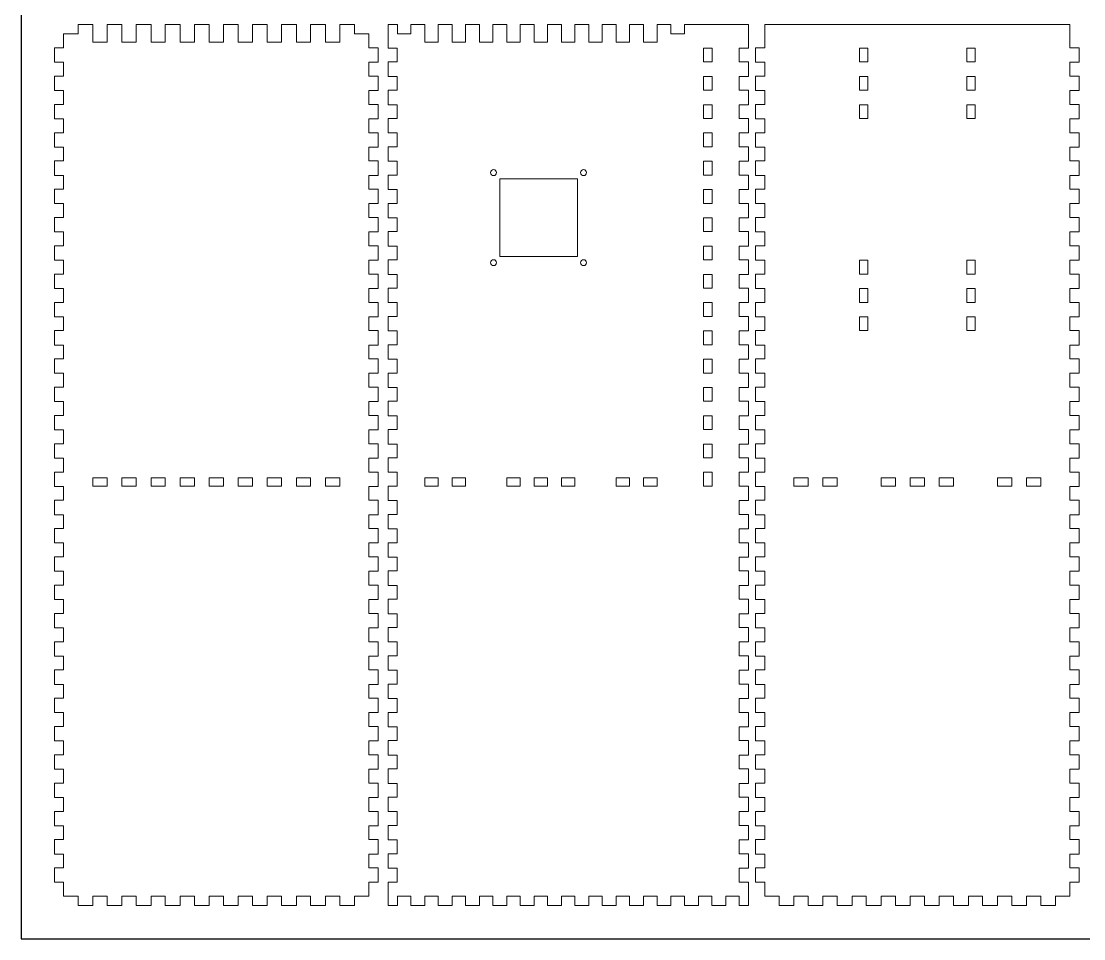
# Model space of a CAD drawing. Header units: millimetres. Extents: x 0 to 1500, y 0 to 1200.
# Drawn here: x 0 to 752, y 0 to 649 of the extents above; entities that cross this region are included whole.
import ezdxf

# ---------------------------------------------------------------- set-up
doc = ezdxf.new("R2010")
doc.units = ezdxf.units.MM
doc.layers.get('0').update_dxf_attribs({"true_color": 0xffffff})
doc.layers.add('cut', color=1, linetype='Continuous', lineweight=20, true_color=0xff0000)

msp = doc.modelspace()

# ---------------------------------------------------------------- linework, layer by layer
for p, q in [((0, 1200), (0, 0)), ((0, 0), (1500, 0))]:
    msp.add_line(p, q)
at = {"layer": 'cut'}
for p, q in [((30, 630.1), (30, 640)), ((30, 640), (40.19, 640)), ((40.19, 640), (40.19, 646.5)), ((40.19, 646.5), (50.67, 646.5)), ((50.67, 646.5), (50.67, 634)), ((60.76, 634), (60.76, 646.5)), ((60.76, 646.5), (71.24, 646.5)), ((71.24, 646.5), (71.24, 634)), ((81.33, 634), (81.33, 646.5)), ((81.33, 646.5), (91.81, 646.5)), ((91.81, 646.5), (91.81, 634)), ((101.9, 634), (101.9, 646.5)), ((101.9, 646.5), (112.39, 646.5)), ((112.39, 646.5), (112.39, 634)), ((122.47, 634), (122.47, 646.5)), ((122.47, 646.5), (132.96, 646.5)), ((132.96, 646.5), (132.96, 634)), ((143.04, 634), (143.04, 646.5)), ((143.04, 646.5), (153.53, 646.5)), ((153.53, 646.5), (153.53, 634)), ((163.61, 634), (163.61, 646.5)), ((163.61, 646.5), (174.1, 646.5)), ((174.1, 646.5), (174.1, 634)), ((184.19, 634), (184.19, 646.5)), ((184.19, 646.5), (194.67, 646.5)), ((194.67, 646.5), (194.67, 634)), ((204.76, 634), (204.76, 646.5)), ((204.76, 646.5), (215.24, 646.5)), ((215.24, 646.5), (215.24, 634)), ((225.33, 634), (225.33, 646.5)), ((225.33, 646.5), (235.81, 646.5)), ((235.81, 646.5), (235.81, 640)), ((246, 640), (235.81, 640)), ((246, 630.1), (246, 640)), ((259.5, 629.9), (259.5, 646.5)), ((259.5, 646.5), (266.1, 646.5)), ((266.1, 646.5), (266.1, 640)), ((266.1, 640), (275.58, 640)), ((275.58, 640), (275.58, 646.5)), ((275.58, 646.5), (285.46, 646.5)), ((285.46, 646.5), (285.46, 634)), ((294.94, 634), (294.94, 646.5)), ((294.94, 646.5), (304.82, 646.5)), ((304.82, 646.5), (304.82, 634)), ((314.3, 634), (314.3, 646.5)), ((314.3, 646.5), (324.18, 646.5)), ((324.18, 646.5), (324.18, 634)), ((333.66, 634), (333.66, 646.5)), ((333.66, 646.5), (343.54, 646.5)), ((343.54, 646.5), (343.54, 634)), ((353.02, 634), (353.02, 646.5)), ((353.02, 646.5), (362.9, 646.5)), ((362.9, 646.5), (362.9, 634)), ((372.38, 634), (372.38, 646.5)), ((372.38, 646.5), (382.26, 646.5)), ((382.26, 646.5), (382.26, 634)), ((391.74, 634), (391.74, 646.5)), ((391.74, 646.5), (401.62, 646.5)), ((401.62, 646.5), (401.62, 634)), ((411.1, 634), (411.1, 646.5)), ((411.1, 646.5), (420.98, 646.5)), ((420.98, 646.5), (420.98, 634)), ((430.46, 634), (430.46, 646.5)), ((430.46, 646.5), (440.34, 646.5)), ((440.34, 646.5), (440.34, 634)), ((449.82, 634), (449.82, 646.5)), ((449.82, 646.5), (459.7, 646.5)), ((459.7, 646.5), (459.7, 640)), ((459.7, 640), (469.18, 640)), ((469.18, 640), (469.18, 646.5)), ((514.5, 646.5), (469.18, 646.5)), ((514.5, 629.9), (514.5, 646.5)), ((526, 646.5), (742, 646.5)), ((526, 640), (526, 646.5)), ((526, 630.1), (526, 640)), ((742, 640), (742, 646.5)), ((742, 630.1), (742, 640)), ((50.67, 634), (60.76, 634)), ((71.24, 634), (81.33, 634)), ((91.81, 634), (101.9, 634)), ((112.39, 634), (122.47, 634)), ((132.96, 634), (143.04, 634)), ((153.53, 634), (163.61, 634)), ((174.1, 634), (184.19, 634)), ((194.67, 634), (204.76, 634)), ((215.24, 634), (225.33, 634)), ((285.46, 634), (294.94, 634)), ((304.82, 634), (314.3, 634)), ((324.18, 634), (333.66, 634)), ((343.54, 634), (353.02, 634)), ((362.9, 634), (372.38, 634)), ((382.26, 634), (391.74, 634)), ((401.62, 634), (411.1, 634)), ((420.98, 634), (430.46, 634)), ((440.34, 634), (449.82, 634)), ((30, 630.1), (23.5, 630.1)), ((23.5, 619.9), (23.5, 630.1)), ((252.5, 630.1), (246, 630.1)), ((252.5, 619.9), (252.5, 630.1)), ((266, 629.9), (259.5, 629.9)), ((266, 620.1), (266, 629.9)), ((482.74, 620.1), (482.74, 629.9)), ((482.74, 629.9), (488.74, 629.9)), ((488.74, 620.1), (488.74, 629.9)), ((508, 620.1), (508, 629.9)), ((508, 629.9), (514.5, 629.9)), ((519.5, 619.9), (519.5, 630.1)), ((519.5, 630.1), (526, 630.1)), ((593, 620.1), (593, 629.9)), ((593, 629.9), (599, 629.9)), ((599, 620.1), (599, 629.9)), ((669, 620.1), (669, 629.9)), ((675, 629.9), (669, 629.9)), ((675, 620.1), (675, 629.9)), ((748.5, 630.1), (742, 630.1)), ((748.5, 619.9), (748.5, 630.1)), ((30, 619.9), (23.5, 619.9)), ((30, 610.1), (30, 619.9)), ((246, 610.1), (246, 619.9)), ((246, 619.9), (252.5, 619.9)), ((259.5, 609.9), (259.5, 620.1)), ((259.5, 620.1), (266, 620.1)), ((488.74, 620.1), (482.74, 620.1)), ((514.5, 620.1), (508, 620.1)), ((514.5, 609.9), (514.5, 620.1)), ((526, 619.9), (519.5, 619.9)), ((526, 610.1), (526, 619.9)), ((599, 620.1), (593, 620.1)), ((669, 620.1), (675, 620.1)), ((742, 610.1), (742, 619.9)), ((742, 619.9), (748.5, 619.9)), ((23.5, 599.9), (23.5, 610.1)), ((23.5, 610.1), (30, 610.1)), ((252.5, 610.1), (246, 610.1)), ((252.5, 599.9), (252.5, 610.1)), ((266, 609.9), (259.5, 609.9)), ((266, 600.1), (266, 609.9)), ((482.74, 600.1), (482.74, 609.9)), ((482.74, 609.9), (488.74, 609.9)), ((488.74, 600.1), (488.74, 609.9)), ((508, 600.1), (508, 609.9)), ((508, 609.9), (514.5, 609.9)), ((519.5, 599.9), (519.5, 610.1)), ((519.5, 610.1), (526, 610.1)), ((593, 600.1), (593, 609.9)), ((593, 609.9), (599, 609.9)), ((599, 600.1), (599, 609.9)), ((669, 600.1), (669, 609.9)), ((675, 609.9), (669, 609.9)), ((675, 600.1), (675, 609.9)), ((748.5, 610.1), (742, 610.1)), ((748.5, 599.9), (748.5, 610.1)), ((30, 599.9), (23.5, 599.9)), ((30, 590.1), (30, 599.9)), ((246, 590.1), (246, 599.9)), ((246, 599.9), (252.5, 599.9)), ((259.5, 589.9), (259.5, 600.1)), ((259.5, 600.1), (266, 600.1)), ((488.74, 600.1), (482.74, 600.1)), ((514.5, 600.1), (508, 600.1)), ((514.5, 589.9), (514.5, 600.1)), ((526, 599.9), (519.5, 599.9)), ((526, 590.1), (526, 599.9)), ((599, 600.1), (593, 600.1)), ((669, 600.1), (675, 600.1)), ((742, 590.1), (742, 599.9)), ((742, 599.9), (748.5, 599.9)), ((23.5, 579.9), (23.5, 590.1)), ((23.5, 590.1), (30, 590.1)), ((252.5, 590.1), (246, 590.1)), ((252.5, 579.9), (252.5, 590.1)), ((266, 589.9), (259.5, 589.9)), ((266, 580.1), (266, 589.9)), ((482.74, 580.1), (482.74, 589.9)), ((482.74, 589.9), (488.74, 589.9)), ((488.74, 580.1), (488.74, 589.9)), ((508, 580.1), (508, 589.9)), ((508, 589.9), (514.5, 589.9)), ((519.5, 579.9), (519.5, 590.1)), ((519.5, 590.1), (526, 590.1)), ((593, 580.1), (593, 589.9)), ((593, 589.9), (599, 589.9)), ((599, 580.1), (599, 589.9)), ((669, 580.1), (669, 589.9)), ((675, 589.9), (669, 589.9)), ((675, 580.1), (675, 589.9)), ((748.5, 590.1), (742, 590.1)), ((748.5, 579.9), (748.5, 590.1)), ((30, 579.9), (23.5, 579.9)), ((30, 570.1), (30, 579.9)), ((246, 570.1), (246, 579.9)), ((246, 579.9), (252.5, 579.9)), ((259.5, 569.9), (259.5, 580.1)), ((259.5, 580.1), (266, 580.1)), ((488.74, 580.1), (482.74, 580.1)), ((514.5, 580.1), (508, 580.1)), ((514.5, 569.9), (514.5, 580.1)), ((526, 579.9), (519.5, 579.9)), ((526, 570.1), (526, 579.9)), ((599, 580.1), (593, 580.1)), ((669, 580.1), (675, 580.1)), ((742, 570.1), (742, 579.9)), ((742, 579.9), (748.5, 579.9)), ((23.5, 559.9), (23.5, 570.1)), ((23.5, 570.1), (30, 570.1)), ((252.5, 570.1), (246, 570.1)), ((252.5, 559.9), (252.5, 570.1)), ((266, 569.9), (259.5, 569.9)), ((266, 560.1), (266, 569.9)), ((482.74, 560.1), (482.74, 569.9)), ((482.74, 569.9), (488.74, 569.9)), ((488.74, 560.1), (488.74, 569.9)), ((508, 560.1), (508, 569.9)), ((508, 569.9), (514.5, 569.9)), ((519.5, 559.9), (519.5, 570.1)), ((519.5, 570.1), (526, 570.1)), ((748.5, 570.1), (742, 570.1)), ((748.5, 559.9), (748.5, 570.1)), ((30, 559.9), (23.5, 559.9)), ((30, 550.1), (30, 559.9)), ((246, 550.1), (246, 559.9)), ((246, 559.9), (252.5, 559.9)), ((259.5, 549.9), (259.5, 560.1)), ((259.5, 560.1), (266, 560.1)), ((488.74, 560.1), (482.74, 560.1)), ((514.5, 560.1), (508, 560.1)), ((514.5, 549.9), (514.5, 560.1)), ((526, 559.9), (519.5, 559.9)), ((526, 550.1), (526, 559.9)), ((742, 550.1), (742, 559.9)), ((742, 559.9), (748.5, 559.9)), ((23.5, 539.9), (23.5, 550.1)), ((23.5, 550.1), (30, 550.1)), ((252.5, 550.1), (246, 550.1)), ((252.5, 539.9), (252.5, 550.1)), ((266, 549.9), (259.5, 549.9)), ((266, 540.1), (266, 549.9)), ((482.74, 540.1), (482.74, 549.9)), ((482.74, 549.9), (488.74, 549.9)), ((488.74, 540.1), (488.74, 549.9)), ((508, 540.1), (508, 549.9)), ((508, 549.9), (514.5, 549.9)), ((519.5, 539.9), (519.5, 550.1)), ((519.5, 550.1), (526, 550.1)), ((748.5, 550.1), (742, 550.1)), ((748.5, 539.9), (748.5, 550.1)), ((30, 539.9), (23.5, 539.9)), ((30, 530.1), (30, 539.9)), ((246, 530.1), (246, 539.9)), ((246, 539.9), (252.5, 539.9)), ((259.5, 529.9), (259.5, 540.1)), ((259.5, 540.1), (266, 540.1)), ((393.5, 537.5), (338.5, 537.5)), ((338.5, 537.5), (338.5, 482.5)), ((393.5, 537.5), (338.5, 537.5)), ((338.5, 537.5), (338.5, 482.5)), ((393.5, 482.5), (393.5, 537.5)), ((393.5, 482.5), (393.5, 537.5)), ((488.74, 540.1), (482.74, 540.1)), ((514.5, 540.1), (508, 540.1)), ((514.5, 529.9), (514.5, 540.1)), ((526, 539.9), (519.5, 539.9)), ((526, 530.1), (526, 539.9)), ((742, 530.1), (742, 539.9)), ((742, 539.9), (748.5, 539.9)), ((23.5, 519.9), (23.5, 530.1)), ((23.5, 530.1), (30, 530.1)), ((252.5, 530.1), (246, 530.1)), ((252.5, 519.9), (252.5, 530.1)), ((266, 529.9), (259.5, 529.9)), ((266, 520.1), (266, 529.9)), ((482.74, 520.1), (482.74, 529.9)), ((482.74, 529.9), (488.74, 529.9)), ((488.74, 520.1), (488.74, 529.9)), ((508, 520.1), (508, 529.9)), ((508, 529.9), (514.5, 529.9)), ((519.5, 519.9), (519.5, 530.1)), ((519.5, 530.1), (526, 530.1)), ((748.5, 530.1), (742, 530.1)), ((748.5, 519.9), (748.5, 530.1)), ((30, 519.9), (23.5, 519.9)), ((30, 510.1), (30, 519.9)), ((246, 510.1), (246, 519.9)), ((246, 519.9), (252.5, 519.9)), ((259.5, 509.9), (259.5, 520.1)), ((259.5, 520.1), (266, 520.1)), ((488.74, 520.1), (482.74, 520.1)), ((514.5, 520.1), (508, 520.1)), ((514.5, 509.9), (514.5, 520.1)), ((526, 519.9), (519.5, 519.9)), ((526, 510.1), (526, 519.9)), ((742, 510.1), (742, 519.9)), ((742, 519.9), (748.5, 519.9)), ((23.5, 499.9), (23.5, 510.1)), ((23.5, 510.1), (30, 510.1)), ((252.5, 510.1), (246, 510.1)), ((252.5, 499.9), (252.5, 510.1)), ((266, 509.9), (259.5, 509.9)), ((266, 500.1), (266, 509.9)), ((482.74, 500.1), (482.74, 509.9)), ((482.74, 509.9), (488.74, 509.9)), ((488.74, 500.1), (488.74, 509.9)), ((508, 500.1), (508, 509.9)), ((508, 509.9), (514.5, 509.9)), ((519.5, 499.9), (519.5, 510.1)), ((519.5, 510.1), (526, 510.1)), ((748.5, 510.1), (742, 510.1)), ((748.5, 499.9), (748.5, 510.1)), ((30, 499.9), (23.5, 499.9)), ((30, 490.1), (30, 499.9)), ((246, 490.1), (246, 499.9)), ((246, 499.9), (252.5, 499.9)), ((259.5, 489.9), (259.5, 500.1)), ((259.5, 500.1), (266, 500.1)), ((488.74, 500.1), (482.74, 500.1)), ((514.5, 500.1), (508, 500.1)), ((514.5, 489.9), (514.5, 500.1)), ((526, 499.9), (519.5, 499.9)), ((526, 490.1), (526, 499.9)), ((742, 490.1), (742, 499.9)), ((742, 499.9), (748.5, 499.9)), ((23.5, 479.9), (23.5, 490.1)), ((23.5, 490.1), (30, 490.1)), ((252.5, 490.1), (246, 490.1)), ((252.5, 479.9), (252.5, 490.1)), ((266, 489.9), (259.5, 489.9)), ((266, 480.1), (266, 489.9)), ((482.74, 480.1), (482.74, 489.9)), ((482.74, 489.9), (488.74, 489.9)), ((488.74, 480.1), (488.74, 489.9)), ((508, 480.1), (508, 489.9)), ((508, 489.9), (514.5, 489.9)), ((519.5, 479.9), (519.5, 490.1)), ((519.5, 490.1), (526, 490.1)), ((748.5, 490.1), (742, 490.1)), ((748.5, 479.9), (748.5, 490.1)), ((338.5, 482.5), (393.5, 482.5)), ((338.5, 482.5), (393.5, 482.5)), ((30, 479.9), (23.5, 479.9)), ((30, 470.1), (30, 479.9)), ((246, 470.1), (246, 479.9)), ((246, 479.9), (252.5, 479.9)), ((259.5, 469.9), (259.5, 480.1)), ((259.5, 480.1), (266, 480.1)), ((488.74, 480.1), (482.74, 480.1)), ((514.5, 480.1), (508, 480.1)), ((514.5, 469.9), (514.5, 480.1)), ((526, 479.9), (519.5, 479.9)), ((526, 470.1), (526, 479.9)), ((593, 470.1), (593, 479.9)), ((593, 479.9), (599, 479.9)), ((599, 470.1), (599, 479.9)), ((669, 470.1), (669, 479.9)), ((675, 479.9), (669, 479.9)), ((675, 470.1), (675, 479.9)), ((742, 470.1), (742, 479.9)), ((742, 479.9), (748.5, 479.9)), ((23.5, 459.9), (23.5, 470.1)), ((23.5, 470.1), (30, 470.1)), ((252.5, 470.1), (246, 470.1)), ((252.5, 459.9), (252.5, 470.1)), ((266, 469.9), (259.5, 469.9)), ((266, 460.1), (266, 469.9)), ((482.74, 460.1), (482.74, 469.9)), ((482.74, 469.9), (488.74, 469.9)), ((488.74, 460.1), (488.74, 469.9)), ((508, 460.1), (508, 469.9)), ((508, 469.9), (514.5, 469.9)), ((519.5, 459.9), (519.5, 470.1)), ((519.5, 470.1), (526, 470.1)), ((599, 470.1), (593, 470.1)), ((669, 470.1), (675, 470.1)), ((748.5, 470.1), (742, 470.1)), ((748.5, 459.9), (748.5, 470.1)), ((30, 459.9), (23.5, 459.9)), ((30, 450.1), (30, 459.9)), ((246, 450.1), (246, 459.9)), ((246, 459.9), (252.5, 459.9)), ((259.5, 449.9), (259.5, 460.1)), ((259.5, 460.1), (266, 460.1)), ((488.74, 460.1), (482.74, 460.1)), ((514.5, 460.1), (508, 460.1)), ((514.5, 449.9), (514.5, 460.1)), ((526, 459.9), (519.5, 459.9)), ((526, 450.1), (526, 459.9)), ((593, 450.1), (593, 459.9)), ((593, 459.9), (599, 459.9)), ((599, 450.1), (599, 459.9)), ((669, 450.1), (669, 459.9)), ((675, 459.9), (669, 459.9)), ((675, 450.1), (675, 459.9)), ((742, 450.1), (742, 459.9)), ((742, 459.9), (748.5, 459.9)), ((23.5, 439.9), (23.5, 450.1)), ((23.5, 450.1), (30, 450.1)), ((252.5, 450.1), (246, 450.1)), ((252.5, 439.9), (252.5, 450.1)), ((266, 449.9), (259.5, 449.9)), ((266, 440.1), (266, 449.9)), ((482.74, 440.1), (482.74, 449.9)), ((482.74, 449.9), (488.74, 449.9)), ((488.74, 440.1), (488.74, 449.9)), ((508, 440.1), (508, 449.9)), ((508, 449.9), (514.5, 449.9)), ((519.5, 439.9), (519.5, 450.1)), ((519.5, 450.1), (526, 450.1)), ((599, 450.1), (593, 450.1)), ((669, 450.1), (675, 450.1)), ((748.5, 450.1), (742, 450.1)), ((748.5, 439.9), (748.5, 450.1)), ((30, 439.9), (23.5, 439.9)), ((30, 430.1), (30, 439.9)), ((246, 430.1), (246, 439.9)), ((246, 439.9), (252.5, 439.9)), ((259.5, 429.9), (259.5, 440.1)), ((259.5, 440.1), (266, 440.1)), ((488.74, 440.1), (482.74, 440.1)), ((514.5, 440.1), (508, 440.1)), ((514.5, 429.9), (514.5, 440.1)), ((526, 439.9), (519.5, 439.9)), ((526, 430.1), (526, 439.9)), ((593, 430.1), (593, 439.9)), ((593, 439.9), (599, 439.9)), ((599, 430.1), (599, 439.9)), ((669, 430.1), (669, 439.9)), ((675, 439.9), (669, 439.9)), ((675, 430.1), (675, 439.9)), ((742, 430.1), (742, 439.9)), ((742, 439.9), (748.5, 439.9)), ((23.5, 419.9), (23.5, 430.1)), ((23.5, 430.1), (30, 430.1)), ((252.5, 430.1), (246, 430.1)), ((252.5, 419.9), (252.5, 430.1)), ((266, 429.9), (259.5, 429.9)), ((266, 420.1), (266, 429.9)), ((482.74, 420.1), (482.74, 429.9)), ((482.74, 429.9), (488.74, 429.9)), ((488.74, 420.1), (488.74, 429.9)), ((508, 420.1), (508, 429.9)), ((508, 429.9), (514.5, 429.9)), ((519.5, 419.9), (519.5, 430.1)), ((519.5, 430.1), (526, 430.1)), ((599, 430.1), (593, 430.1)), ((669, 430.1), (675, 430.1)), ((748.5, 430.1), (742, 430.1)), ((748.5, 419.9), (748.5, 430.1)), ((30, 419.9), (23.5, 419.9)), ((30, 410.1), (30, 419.9)), ((246, 410.1), (246, 419.9)), ((246, 419.9), (252.5, 419.9)), ((259.5, 409.9), (259.5, 420.1)), ((259.5, 420.1), (266, 420.1)), ((488.74, 420.1), (482.74, 420.1)), ((514.5, 420.1), (508, 420.1)), ((514.5, 409.9), (514.5, 420.1)), ((526, 419.9), (519.5, 419.9)), ((526, 410.1), (526, 419.9)), ((742, 410.1), (742, 419.9)), ((742, 419.9), (748.5, 419.9)), ((23.5, 399.9), (23.5, 410.1)), ((23.5, 410.1), (30, 410.1)), ((252.5, 410.1), (246, 410.1)), ((252.5, 399.9), (252.5, 410.1)), ((266, 409.9), (259.5, 409.9)), ((266, 400.1), (266, 409.9)), ((482.74, 400.1), (482.74, 409.9)), ((482.74, 409.9), (488.74, 409.9)), ((488.74, 400.1), (488.74, 409.9)), ((508, 400.1), (508, 409.9)), ((508, 409.9), (514.5, 409.9)), ((519.5, 399.9), (519.5, 410.1)), ((519.5, 410.1), (526, 410.1)), ((748.5, 410.1), (742, 410.1)), ((748.5, 399.9), (748.5, 410.1)), ((30, 399.9), (23.5, 399.9)), ((30, 390.1), (30, 399.9)), ((246, 390.1), (246, 399.9)), ((246, 399.9), (252.5, 399.9)), ((259.5, 389.9), (259.5, 400.1)), ((259.5, 400.1), (266, 400.1)), ((488.74, 400.1), (482.74, 400.1)), ((514.5, 400.1), (508, 400.1)), ((514.5, 389.9), (514.5, 400.1)), ((526, 399.9), (519.5, 399.9)), ((526, 390.1), (526, 399.9)), ((742, 390.1), (742, 399.9)), ((742, 399.9), (748.5, 399.9)), ((23.5, 379.9), (23.5, 390.1)), ((23.5, 390.1), (30, 390.1)), ((252.5, 390.1), (246, 390.1)), ((252.5, 379.9), (252.5, 390.1)), ((266, 389.9), (259.5, 389.9)), ((266, 380.1), (266, 389.9)), ((482.74, 380.1), (482.74, 389.9)), ((482.74, 389.9), (488.74, 389.9)), ((488.74, 380.1), (488.74, 389.9)), ((508, 380.1), (508, 389.9)), ((508, 389.9), (514.5, 389.9)), ((519.5, 379.9), (519.5, 390.1)), ((519.5, 390.1), (526, 390.1)), ((748.5, 390.1), (742, 390.1)), ((748.5, 379.9), (748.5, 390.1)), ((30, 379.9), (23.5, 379.9)), ((30, 370.1), (30, 379.9)), ((246, 370.1), (246, 379.9)), ((246, 379.9), (252.5, 379.9)), ((259.5, 369.9), (259.5, 380.1)), ((259.5, 380.1), (266, 380.1)), ((488.74, 380.1), (482.74, 380.1)), ((514.5, 380.1), (508, 380.1)), ((514.5, 369.9), (514.5, 380.1)), ((526, 379.9), (519.5, 379.9)), ((526, 370.1), (526, 379.9)), ((742, 370.1), (742, 379.9)), ((742, 379.9), (748.5, 379.9)), ((23.5, 359.9), (23.5, 370.1)), ((23.5, 370.1), (30, 370.1)), ((252.5, 370.1), (246, 370.1)), ((252.5, 359.9), (252.5, 370.1)), ((266, 369.9), (259.5, 369.9)), ((266, 360.1), (266, 369.9)), ((482.74, 360.1), (482.74, 369.9)), ((482.74, 369.9), (488.74, 369.9)), ((488.74, 360.1), (488.74, 369.9)), ((508, 360.1), (508, 369.9)), ((508, 369.9), (514.5, 369.9)), ((519.5, 359.9), (519.5, 370.1)), ((519.5, 370.1), (526, 370.1)), ((748.5, 370.1), (742, 370.1)), ((748.5, 359.9), (748.5, 370.1)), ((30, 359.9), (23.5, 359.9)), ((30, 350.1), (30, 359.9)), ((246, 350.1), (246, 359.9)), ((246, 359.9), (252.5, 359.9)), ((259.5, 349.9), (259.5, 360.1)), ((259.5, 360.1), (266, 360.1)), ((488.74, 360.1), (482.74, 360.1)), ((514.5, 360.1), (508, 360.1)), ((514.5, 349.9), (514.5, 360.1)), ((526, 359.9), (519.5, 359.9)), ((526, 350.1), (526, 359.9)), ((742, 350.1), (742, 359.9)), ((742, 359.9), (748.5, 359.9)), ((23.5, 339.9), (23.5, 350.1)), ((23.5, 350.1), (30, 350.1)), ((252.5, 350.1), (246, 350.1)), ((252.5, 339.9), (252.5, 350.1)), ((266, 349.9), (259.5, 349.9)), ((266, 340.1), (266, 349.9)), ((482.74, 340.1), (482.74, 349.9)), ((482.74, 349.9), (488.74, 349.9)), ((488.74, 340.1), (488.74, 349.9)), ((508, 340.1), (508, 349.9)), ((508, 349.9), (514.5, 349.9)), ((519.5, 339.9), (519.5, 350.1)), ((519.5, 350.1), (526, 350.1)), ((748.5, 350.1), (742, 350.1)), ((748.5, 339.9), (748.5, 350.1)), ((30, 339.9), (23.5, 339.9)), ((30, 330.1), (30, 339.9)), ((246, 330.1), (246, 339.9)), ((246, 339.9), (252.5, 339.9)), ((259.5, 329.9), (259.5, 340.1)), ((259.5, 340.1), (266, 340.1)), ((488.74, 340.1), (482.74, 340.1)), ((514.5, 340.1), (508, 340.1)), ((514.5, 329.9), (514.5, 340.1)), ((526, 339.9), (519.5, 339.9)), ((526, 330.1), (526, 339.9)), ((742, 330.1), (742, 339.9)), ((742, 339.9), (748.5, 339.9)), ((23.5, 319.9), (23.5, 330.1)), ((23.5, 330.1), (30, 330.1)), ((50.67, 326), (50.67, 320)), ((50.67, 326), (60.76, 326)), ((60.76, 320), (60.76, 326)), ((71.24, 326), (71.24, 320)), ((71.24, 326), (81.33, 326)), ((81.33, 320), (81.33, 326)), ((91.81, 326), (91.81, 320)), ((91.81, 326), (101.9, 326)), ((101.9, 320), (101.9, 326)), ((112.39, 326), (112.39, 320)), ((112.39, 326), (122.47, 326)), ((122.47, 320), (122.47, 326)), ((132.96, 326), (132.96, 320)), ((132.96, 326), (143.04, 326)), ((143.04, 320), (143.04, 326)), ((153.53, 326), (153.53, 320)), ((153.53, 326), (163.61, 326)), ((163.61, 320), (163.61, 326)), ((174.1, 326), (174.1, 320)), ((174.1, 326), (184.19, 326)), ((184.19, 320), (184.19, 326)), ((194.67, 326), (194.67, 320)), ((194.67, 326), (204.76, 326)), ((204.76, 320), (204.76, 326)), ((215.24, 326), (215.24, 320)), ((215.24, 326), (225.33, 326)), ((225.33, 320), (225.33, 326)), ((252.5, 330.1), (246, 330.1)), ((252.5, 319.9), (252.5, 330.1)), ((266, 329.9), (259.5, 329.9)), ((266, 320.1), (266, 329.9)), ((285.46, 326), (285.46, 320)), ((285.46, 326), (294.94, 326)), ((294.94, 320), (294.94, 326)), ((304.82, 326), (304.82, 320)), ((304.82, 326), (314.3, 326)), ((314.3, 320), (314.3, 326)), ((343.54, 326), (343.54, 320)), ((343.54, 326), (353.02, 326)), ((353.02, 320), (353.02, 326)), ((362.9, 326), (362.9, 320)), ((362.9, 326), (372.38, 326)), ((372.38, 320), (372.38, 326)), ((382.26, 326), (382.26, 320)), ((382.26, 326), (391.74, 326)), ((391.74, 320), (391.74, 326)), ((420.98, 326), (420.98, 320)), ((420.98, 326), (430.46, 326)), ((430.46, 320), (430.46, 326)), ((440.34, 326), (440.34, 320)), ((440.34, 326), (449.82, 326)), ((449.82, 320), (449.82, 326)), ((482.74, 320.1), (482.74, 329.9)), ((482.74, 329.9), (488.74, 329.9)), ((488.74, 320.1), (488.74, 329.9)), ((508, 320.1), (508, 329.9)), ((508, 329.9), (514.5, 329.9)), ((519.5, 319.9), (519.5, 330.1)), ((519.5, 330.1), (526, 330.1)), ((546.67, 326), (546.67, 320)), ((546.67, 326), (556.76, 326)), ((556.76, 320), (556.76, 326)), ((567.24, 326), (567.24, 320)), ((567.24, 326), (577.33, 326)), ((577.33, 320), (577.33, 326)), ((608.39, 326), (608.39, 320)), ((608.39, 326), (618.47, 326)), ((618.47, 320), (618.47, 326)), ((628.96, 326), (628.96, 320)), ((628.96, 326), (639.04, 326)), ((639.04, 320), (639.04, 326)), ((649.53, 326), (649.53, 320)), ((649.53, 326), (659.61, 326)), ((659.61, 320), (659.61, 326)), ((690.67, 326), (690.67, 320)), ((690.67, 326), (700.76, 326)), ((700.76, 320), (700.76, 326)), ((711.24, 326), (711.24, 320)), ((711.24, 326), (721.33, 326)), ((721.33, 320), (721.33, 326)), ((748.5, 330.1), (742, 330.1)), ((748.5, 319.9), (748.5, 330.1)), ((30, 319.9), (23.5, 319.9)), ((30, 310.1), (30, 319.9)), ((50.67, 320), (60.76, 320)), ((71.24, 320), (81.33, 320)), ((91.81, 320), (101.9, 320)), ((112.39, 320), (122.47, 320)), ((132.96, 320), (143.04, 320)), ((153.53, 320), (163.61, 320)), ((174.1, 320), (184.19, 320)), ((194.67, 320), (204.76, 320)), ((215.24, 320), (225.33, 320)), ((246, 310.1), (246, 319.9)), ((246, 319.9), (252.5, 319.9)), ((259.5, 309.9), (259.5, 320.1)), ((259.5, 320.1), (266, 320.1)), ((285.46, 320), (294.94, 320)), ((304.82, 320), (314.3, 320)), ((343.54, 320), (353.02, 320)), ((362.9, 320), (372.38, 320)), ((382.26, 320), (391.74, 320)), ((420.98, 320), (430.46, 320)), ((440.34, 320), (449.82, 320)), ((488.74, 320.1), (482.74, 320.1)), ((514.5, 320.1), (508, 320.1)), ((514.5, 309.9), (514.5, 320.1)), ((526, 319.9), (519.5, 319.9)), ((526, 310.1), (526, 319.9)), ((546.67, 320), (556.76, 320)), ((567.24, 320), (577.33, 320)), ((608.39, 320), (618.47, 320)), ((628.96, 320), (639.04, 320)), ((649.53, 320), (659.61, 320)), ((690.67, 320), (700.76, 320)), ((711.24, 320), (721.33, 320)), ((742, 310.1), (742, 319.9)), ((742, 319.9), (748.5, 319.9)), ((23.5, 299.9), (23.5, 310.1)), ((23.5, 310.1), (30, 310.1)), ((252.5, 310.1), (246, 310.1)), ((252.5, 299.9), (252.5, 310.1)), ((266, 309.9), (259.5, 309.9)), ((266, 300.1), (266, 309.9)), ((508, 300.1), (508, 309.9)), ((508, 309.9), (514.5, 309.9)), ((519.5, 299.9), (519.5, 310.1)), ((519.5, 310.1), (526, 310.1)), ((748.5, 310.1), (742, 310.1)), ((748.5, 299.9), (748.5, 310.1)), ((30, 299.9), (23.5, 299.9)), ((30, 290.1), (30, 299.9)), ((246, 290.1), (246, 299.9)), ((246, 299.9), (252.5, 299.9)), ((259.5, 289.9), (259.5, 300.1)), ((259.5, 300.1), (266, 300.1)), ((514.5, 300.1), (508, 300.1)), ((514.5, 289.9), (514.5, 300.1)), ((526, 299.9), (519.5, 299.9)), ((526, 290.1), (526, 299.9)), ((742, 290.1), (742, 299.9)), ((742, 299.9), (748.5, 299.9)), ((23.5, 279.9), (23.5, 290.1)), ((23.5, 290.1), (30, 290.1)), ((252.5, 290.1), (246, 290.1)), ((252.5, 279.9), (252.5, 290.1)), ((266, 289.9), (259.5, 289.9)), ((266, 280.1), (266, 289.9)), ((508, 280.1), (508, 289.9)), ((508, 289.9), (514.5, 289.9)), ((519.5, 279.9), (519.5, 290.1)), ((519.5, 290.1), (526, 290.1)), ((748.5, 290.1), (742, 290.1)), ((748.5, 279.9), (748.5, 290.1)), ((30, 279.9), (23.5, 279.9)), ((30, 270.1), (30, 279.9)), ((246, 270.1), (246, 279.9)), ((246, 279.9), (252.5, 279.9)), ((259.5, 269.9), (259.5, 280.1)), ((259.5, 280.1), (266, 280.1)), ((514.5, 280.1), (508, 280.1)), ((514.5, 269.9), (514.5, 280.1)), ((526, 279.9), (519.5, 279.9)), ((526, 270.1), (526, 279.9)), ((742, 270.1), (742, 279.9)), ((742, 279.9), (748.5, 279.9)), ((23.5, 259.9), (23.5, 270.1)), ((23.5, 270.1), (30, 270.1)), ((252.5, 270.1), (246, 270.1)), ((252.5, 259.9), (252.5, 270.1)), ((266, 269.9), (259.5, 269.9)), ((266, 260.1), (266, 269.9)), ((508, 260.1), (508, 269.9)), ((508, 269.9), (514.5, 269.9)), ((519.5, 259.9), (519.5, 270.1)), ((519.5, 270.1), (526, 270.1)), ((748.5, 270.1), (742, 270.1)), ((748.5, 259.9), (748.5, 270.1)), ((30, 259.9), (23.5, 259.9)), ((30, 250.1), (30, 259.9)), ((246, 250.1), (246, 259.9)), ((246, 259.9), (252.5, 259.9)), ((259.5, 249.9), (259.5, 260.1)), ((259.5, 260.1), (266, 260.1)), ((514.5, 260.1), (508, 260.1)), ((514.5, 249.9), (514.5, 260.1)), ((526, 259.9), (519.5, 259.9)), ((526, 250.1), (526, 259.9)), ((742, 250.1), (742, 259.9)), ((742, 259.9), (748.5, 259.9)), ((23.5, 239.9), (23.5, 250.1)), ((23.5, 250.1), (30, 250.1)), ((252.5, 250.1), (246, 250.1)), ((252.5, 239.9), (252.5, 250.1)), ((266, 249.9), (259.5, 249.9)), ((266, 240.1), (266, 249.9)), ((508, 240.1), (508, 249.9)), ((508, 249.9), (514.5, 249.9)), ((519.5, 239.9), (519.5, 250.1)), ((519.5, 250.1), (526, 250.1)), ((748.5, 250.1), (742, 250.1)), ((748.5, 239.9), (748.5, 250.1)), ((30, 239.9), (23.5, 239.9)), ((30, 230.1), (30, 239.9)), ((246, 230.1), (246, 239.9)), ((246, 239.9), (252.5, 239.9)), ((259.5, 229.9), (259.5, 240.1)), ((259.5, 240.1), (266, 240.1)), ((514.5, 240.1), (508, 240.1)), ((514.5, 229.9), (514.5, 240.1)), ((526, 239.9), (519.5, 239.9)), ((526, 230.1), (526, 239.9)), ((742, 230.1), (742, 239.9)), ((742, 239.9), (748.5, 239.9)), ((23.5, 219.9), (23.5, 230.1)), ((23.5, 230.1), (30, 230.1)), ((252.5, 230.1), (246, 230.1)), ((252.5, 219.9), (252.5, 230.1)), ((266, 229.9), (259.5, 229.9)), ((266, 220.1), (266, 229.9)), ((508, 220.1), (508, 229.9)), ((508, 229.9), (514.5, 229.9)), ((519.5, 219.9), (519.5, 230.1)), ((519.5, 230.1), (526, 230.1)), ((748.5, 230.1), (742, 230.1)), ((748.5, 219.9), (748.5, 230.1)), ((30, 219.9), (23.5, 219.9)), ((30, 210.1), (30, 219.9)), ((246, 210.1), (246, 219.9)), ((246, 219.9), (252.5, 219.9)), ((259.5, 209.9), (259.5, 220.1)), ((259.5, 220.1), (266, 220.1)), ((514.5, 220.1), (508, 220.1)), ((514.5, 209.9), (514.5, 220.1)), ((526, 219.9), (519.5, 219.9)), ((526, 210.1), (526, 219.9)), ((742, 210.1), (742, 219.9)), ((742, 219.9), (748.5, 219.9)), ((23.5, 199.9), (23.5, 210.1)), ((23.5, 210.1), (30, 210.1)), ((252.5, 210.1), (246, 210.1)), ((252.5, 199.9), (252.5, 210.1)), ((266, 209.9), (259.5, 209.9)), ((266, 200.1), (266, 209.9)), ((508, 200.1), (508, 209.9)), ((508, 209.9), (514.5, 209.9)), ((519.5, 199.9), (519.5, 210.1)), ((519.5, 210.1), (526, 210.1)), ((748.5, 210.1), (742, 210.1)), ((748.5, 199.9), (748.5, 210.1)), ((30, 199.9), (23.5, 199.9)), ((30, 190.1), (30, 199.9)), ((246, 190.1), (246, 199.9)), ((246, 199.9), (252.5, 199.9)), ((259.5, 189.9), (259.5, 200.1)), ((259.5, 200.1), (266, 200.1)), ((514.5, 200.1), (508, 200.1)), ((514.5, 189.9), (514.5, 200.1)), ((526, 199.9), (519.5, 199.9)), ((526, 190.1), (526, 199.9)), ((742, 190.1), (742, 199.9)), ((742, 199.9), (748.5, 199.9)), ((23.5, 179.9), (23.5, 190.1)), ((23.5, 190.1), (30, 190.1)), ((252.5, 190.1), (246, 190.1)), ((252.5, 179.9), (252.5, 190.1)), ((266, 189.9), (259.5, 189.9)), ((266, 180.1), (266, 189.9)), ((508, 180.1), (508, 189.9)), ((508, 189.9), (514.5, 189.9)), ((519.5, 179.9), (519.5, 190.1)), ((519.5, 190.1), (526, 190.1)), ((748.5, 190.1), (742, 190.1)), ((748.5, 179.9), (748.5, 190.1)), ((30, 179.9), (23.5, 179.9)), ((30, 170.1), (30, 179.9)), ((246, 170.1), (246, 179.9)), ((246, 179.9), (252.5, 179.9)), ((259.5, 169.9), (259.5, 180.1)), ((259.5, 180.1), (266, 180.1)), ((514.5, 180.1), (508, 180.1)), ((514.5, 169.9), (514.5, 180.1)), ((526, 179.9), (519.5, 179.9)), ((526, 170.1), (526, 179.9)), ((742, 170.1), (742, 179.9)), ((742, 179.9), (748.5, 179.9)), ((23.5, 159.9), (23.5, 170.1)), ((23.5, 170.1), (30, 170.1)), ((252.5, 170.1), (246, 170.1)), ((252.5, 159.9), (252.5, 170.1)), ((266, 169.9), (259.5, 169.9)), ((266, 160.1), (266, 169.9)), ((508, 160.1), (508, 169.9)), ((508, 169.9), (514.5, 169.9)), ((519.5, 159.9), (519.5, 170.1)), ((519.5, 170.1), (526, 170.1)), ((748.5, 170.1), (742, 170.1)), ((748.5, 159.9), (748.5, 170.1)), ((30, 159.9), (23.5, 159.9)), ((30, 150.1), (30, 159.9)), ((246, 150.1), (246, 159.9)), ((246, 159.9), (252.5, 159.9)), ((259.5, 149.9), (259.5, 160.1)), ((259.5, 160.1), (266, 160.1)), ((514.5, 160.1), (508, 160.1)), ((514.5, 149.9), (514.5, 160.1)), ((526, 159.9), (519.5, 159.9)), ((526, 150.1), (526, 159.9)), ((742, 150.1), (742, 159.9)), ((742, 159.9), (748.5, 159.9)), ((23.5, 139.9), (23.5, 150.1)), ((23.5, 150.1), (30, 150.1)), ((252.5, 150.1), (246, 150.1)), ((252.5, 139.9), (252.5, 150.1)), ((266, 149.9), (259.5, 149.9)), ((266, 140.1), (266, 149.9)), ((508, 140.1), (508, 149.9)), ((508, 149.9), (514.5, 149.9)), ((519.5, 139.9), (519.5, 150.1)), ((519.5, 150.1), (526, 150.1)), ((748.5, 150.1), (742, 150.1)), ((748.5, 139.9), (748.5, 150.1)), ((30, 139.9), (23.5, 139.9)), ((30, 130.1), (30, 139.9)), ((246, 130.1), (246, 139.9)), ((246, 139.9), (252.5, 139.9)), ((259.5, 129.9), (259.5, 140.1)), ((259.5, 140.1), (266, 140.1)), ((514.5, 140.1), (508, 140.1)), ((514.5, 129.9), (514.5, 140.1)), ((526, 139.9), (519.5, 139.9)), ((526, 130.1), (526, 139.9)), ((742, 130.1), (742, 139.9)), ((742, 139.9), (748.5, 139.9)), ((23.5, 119.9), (23.5, 130.1)), ((23.5, 130.1), (30, 130.1)), ((252.5, 130.1), (246, 130.1)), ((252.5, 119.9), (252.5, 130.1)), ((266, 129.9), (259.5, 129.9)), ((266, 120.1), (266, 129.9)), ((508, 120.1), (508, 129.9)), ((508, 129.9), (514.5, 129.9)), ((519.5, 119.9), (519.5, 130.1)), ((519.5, 130.1), (526, 130.1)), ((748.5, 130.1), (742, 130.1)), ((748.5, 119.9), (748.5, 130.1)), ((30, 119.9), (23.5, 119.9)), ((30, 110.1), (30, 119.9)), ((246, 110.1), (246, 119.9)), ((246, 119.9), (252.5, 119.9)), ((259.5, 109.9), (259.5, 120.1)), ((259.5, 120.1), (266, 120.1)), ((514.5, 120.1), (508, 120.1)), ((514.5, 109.9), (514.5, 120.1)), ((526, 119.9), (519.5, 119.9)), ((526, 110.1), (526, 119.9)), ((742, 110.1), (742, 119.9)), ((742, 119.9), (748.5, 119.9)), ((23.5, 99.9), (23.5, 110.1)), ((23.5, 110.1), (30, 110.1)), ((252.5, 110.1), (246, 110.1)), ((252.5, 99.9), (252.5, 110.1)), ((266, 109.9), (259.5, 109.9)), ((266, 100.1), (266, 109.9)), ((508, 100.1), (508, 109.9)), ((508, 109.9), (514.5, 109.9)), ((519.5, 99.9), (519.5, 110.1)), ((519.5, 110.1), (526, 110.1)), ((748.5, 110.1), (742, 110.1)), ((748.5, 99.9), (748.5, 110.1)), ((30, 99.9), (23.5, 99.9)), ((30, 90.1), (30, 99.9)), ((246, 90.1), (246, 99.9)), ((246, 99.9), (252.5, 99.9)), ((259.5, 89.9), (259.5, 100.1)), ((259.5, 100.1), (266, 100.1)), ((514.5, 100.1), (508, 100.1)), ((514.5, 89.9), (514.5, 100.1)), ((526, 99.9), (519.5, 99.9)), ((526, 90.1), (526, 99.9)), ((742, 90.1), (742, 99.9)), ((742, 99.9), (748.5, 99.9)), ((23.5, 79.9), (23.5, 90.1)), ((23.5, 90.1), (30, 90.1)), ((252.5, 90.1), (246, 90.1)), ((252.5, 79.9), (252.5, 90.1)), ((266, 89.9), (259.5, 89.9)), ((266, 80.1), (266, 89.9)), ((508, 80.1), (508, 89.9)), ((508, 89.9), (514.5, 89.9)), ((519.5, 79.9), (519.5, 90.1)), ((519.5, 90.1), (526, 90.1)), ((748.5, 90.1), (742, 90.1)), ((748.5, 79.9), (748.5, 90.1)), ((30, 79.9), (23.5, 79.9)), ((30, 70.1), (30, 79.9)), ((246, 70.1), (246, 79.9)), ((246, 79.9), (252.5, 79.9)), ((259.5, 69.9), (259.5, 80.1)), ((259.5, 80.1), (266, 80.1)), ((514.5, 80.1), (508, 80.1)), ((514.5, 69.9), (514.5, 80.1)), ((526, 79.9), (519.5, 79.9)), ((526, 70.1), (526, 79.9)), ((742, 70.1), (742, 79.9)), ((742, 79.9), (748.5, 79.9)), ((23.5, 59.9), (23.5, 70.1)), ((23.5, 70.1), (30, 70.1)), ((252.5, 70.1), (246, 70.1)), ((252.5, 59.9), (252.5, 70.1)), ((266, 69.9), (259.5, 69.9)), ((266, 60.1), (266, 69.9)), ((508, 60.1), (508, 69.9)), ((508, 69.9), (514.5, 69.9)), ((519.5, 59.9), (519.5, 70.1)), ((519.5, 70.1), (526, 70.1)), ((748.5, 70.1), (742, 70.1)), ((748.5, 59.9), (748.5, 70.1)), ((30, 59.9), (23.5, 59.9)), ((30, 50.1), (30, 59.9)), ((246, 50.1), (246, 59.9)), ((246, 59.9), (252.5, 59.9)), ((259.5, 49.9), (259.5, 60.1)), ((259.5, 60.1), (266, 60.1)), ((514.5, 60.1), (508, 60.1)), ((514.5, 49.9), (514.5, 60.1)), ((526, 59.9), (519.5, 59.9)), ((526, 50.1), (526, 59.9)), ((742, 50.1), (742, 59.9)), ((742, 59.9), (748.5, 59.9)), ((23.5, 39.9), (23.5, 50.1)), ((23.5, 50.1), (30, 50.1)), ((252.5, 50.1), (246, 50.1)), ((252.5, 39.9), (252.5, 50.1)), ((266, 49.9), (259.5, 49.9)), ((266, 40.1), (266, 49.9)), ((508, 40.1), (508, 49.9)), ((508, 49.9), (514.5, 49.9)), ((519.5, 39.9), (519.5, 50.1)), ((519.5, 50.1), (526, 50.1)), ((748.5, 50.1), (742, 50.1)), ((748.5, 39.9), (748.5, 50.1)), ((30, 39.9), (23.5, 39.9)), ((30, 39.9), (30, 30)), ((246, 39.9), (252.5, 39.9)), ((246, 39.9), (246, 30)), ((259.5, 40.1), (266, 40.1)), ((259.5, 40.1), (259.5, 23.5)), ((514.5, 40.1), (508, 40.1)), ((514.5, 40.1), (514.5, 23.5)), ((526, 39.9), (519.5, 39.9)), ((526, 39.9), (526, 30)), ((742, 39.9), (748.5, 39.9)), ((742, 39.9), (742, 30)), ((30, 30), (40.19, 30)), ((40.19, 30), (40.19, 23.5)), ((40.19, 23.5), (50.67, 23.5)), ((50.67, 23.5), (50.67, 30)), ((50.67, 30), (60.76, 30)), ((60.76, 30), (60.76, 23.5)), ((60.76, 23.5), (71.24, 23.5)), ((71.24, 23.5), (71.24, 30)), ((71.24, 30), (81.33, 30)), ((81.33, 30), (81.33, 23.5)), ((81.33, 23.5), (91.81, 23.5)), ((91.81, 23.5), (91.81, 30)), ((91.81, 30), (101.9, 30)), ((101.9, 30), (101.9, 23.5)), ((101.9, 23.5), (112.39, 23.5)), ((112.39, 23.5), (112.39, 30)), ((112.39, 30), (122.47, 30)), ((122.47, 30), (122.47, 23.5)), ((122.47, 23.5), (132.96, 23.5)), ((132.96, 23.5), (132.96, 30)), ((132.96, 30), (143.04, 30)), ((143.04, 30), (143.04, 23.5)), ((143.04, 23.5), (153.53, 23.5)), ((153.53, 23.5), (153.53, 30)), ((153.53, 30), (163.61, 30)), ((163.61, 30), (163.61, 23.5)), ((163.61, 23.5), (174.1, 23.5)), ((174.1, 23.5), (174.1, 30)), ((174.1, 30), (184.19, 30)), ((184.19, 30), (184.19, 23.5)), ((184.19, 23.5), (194.67, 23.5)), ((194.67, 23.5), (194.67, 30)), ((194.67, 30), (204.76, 30)), ((204.76, 30), (204.76, 23.5)), ((204.76, 23.5), (215.24, 23.5)), ((215.24, 23.5), (215.24, 30)), ((215.24, 30), (225.33, 30)), ((225.33, 30), (225.33, 23.5)), ((225.33, 23.5), (235.81, 23.5)), ((235.81, 23.5), (235.81, 30)), ((246, 30), (235.81, 30)), ((259.5, 23.5), (266.1, 23.5)), ((266.1, 23.5), (266.1, 30)), ((266.1, 30), (275.58, 30)), ((275.58, 30), (275.58, 23.5)), ((275.58, 23.5), (285.46, 23.5)), ((285.46, 23.5), (285.46, 30)), ((285.46, 30), (294.94, 30)), ((294.94, 30), (294.94, 23.5)), ((294.94, 23.5), (304.82, 23.5)), ((304.82, 23.5), (304.82, 30)), ((304.82, 30), (314.3, 30)), ((314.3, 30), (314.3, 23.5)), ((314.3, 23.5), (324.18, 23.5)), ((324.18, 23.5), (324.18, 30)), ((324.18, 30), (333.66, 30)), ((333.66, 30), (333.66, 23.5)), ((333.66, 23.5), (343.54, 23.5)), ((343.54, 23.5), (343.54, 30)), ((343.54, 30), (353.02, 30)), ((353.02, 30), (353.02, 23.5)), ((353.02, 23.5), (362.9, 23.5)), ((362.9, 23.5), (362.9, 30)), ((362.9, 30), (372.38, 30)), ((372.38, 30), (372.38, 23.5)), ((372.38, 23.5), (382.26, 23.5)), ((382.26, 23.5), (382.26, 30)), ((382.26, 30), (391.74, 30)), ((391.74, 30), (391.74, 23.5)), ((391.74, 23.5), (401.62, 23.5)), ((401.62, 23.5), (401.62, 30)), ((401.62, 30), (411.1, 30)), ((411.1, 30), (411.1, 23.5)), ((411.1, 23.5), (420.98, 23.5)), ((420.98, 23.5), (420.98, 30)), ((420.98, 30), (430.46, 30)), ((430.46, 30), (430.46, 23.5)), ((430.46, 23.5), (440.34, 23.5)), ((440.34, 23.5), (440.34, 30)), ((440.34, 30), (449.82, 30)), ((449.82, 30), (449.82, 23.5)), ((449.82, 23.5), (459.7, 23.5)), ((459.7, 23.5), (459.7, 30)), ((459.7, 30), (469.18, 30)), ((469.18, 30), (469.18, 23.5)), ((469.18, 23.5), (479.06, 23.5)), ((479.06, 23.5), (479.06, 30)), ((479.06, 30), (488.54, 30)), ((488.54, 30), (488.54, 23.5)), ((488.54, 23.5), (498.42, 23.5)), ((498.42, 23.5), (498.42, 30)), ((507.9, 30), (498.42, 30)), ((507.9, 23.5), (507.9, 30)), ((514.5, 23.5), (507.9, 23.5)), ((526, 30), (536.19, 30)), ((536.19, 30), (536.19, 23.5)), ((536.19, 23.5), (546.67, 23.5)), ((546.67, 23.5), (546.67, 30)), ((546.67, 30), (556.76, 30)), ((556.76, 30), (556.76, 23.5)), ((556.76, 23.5), (567.24, 23.5)), ((567.24, 23.5), (567.24, 30)), ((567.24, 30), (577.33, 30)), ((577.33, 30), (577.33, 23.5)), ((577.33, 23.5), (587.81, 23.5)), ((587.81, 23.5), (587.81, 30)), ((587.81, 30), (597.9, 30)), ((597.9, 30), (597.9, 23.5)), ((597.9, 23.5), (608.39, 23.5)), ((608.39, 23.5), (608.39, 30)), ((608.39, 30), (618.47, 30)), ((618.47, 30), (618.47, 23.5)), ((618.47, 23.5), (628.96, 23.5)), ((628.96, 23.5), (628.96, 30)), ((628.96, 30), (639.04, 30)), ((639.04, 30), (639.04, 23.5)), ((639.04, 23.5), (649.53, 23.5)), ((649.53, 23.5), (649.53, 30)), ((649.53, 30), (659.61, 30)), ((659.61, 30), (659.61, 23.5)), ((659.61, 23.5), (670.1, 23.5)), ((670.1, 23.5), (670.1, 30)), ((670.1, 30), (680.19, 30)), ((680.19, 30), (680.19, 23.5)), ((680.19, 23.5), (690.67, 23.5)), ((690.67, 23.5), (690.67, 30)), ((690.67, 30), (700.76, 30)), ((700.76, 30), (700.76, 23.5)), ((700.76, 23.5), (711.24, 23.5)), ((711.24, 23.5), (711.24, 30)), ((711.24, 30), (721.33, 30)), ((721.33, 30), (721.33, 23.5)), ((721.33, 23.5), (731.81, 23.5)), ((731.81, 23.5), (731.81, 30)), ((742, 30), (731.81, 30))]:
    msp.add_line(p, q, dxfattribs=at)
for centre in [(334.15, 541.85), (397.85, 541.85), (334.15, 478.15), (397.85, 478.15)]:
    msp.add_circle(centre, 2.1, dxfattribs=at)

doc.saveas('drawing.dxf')
